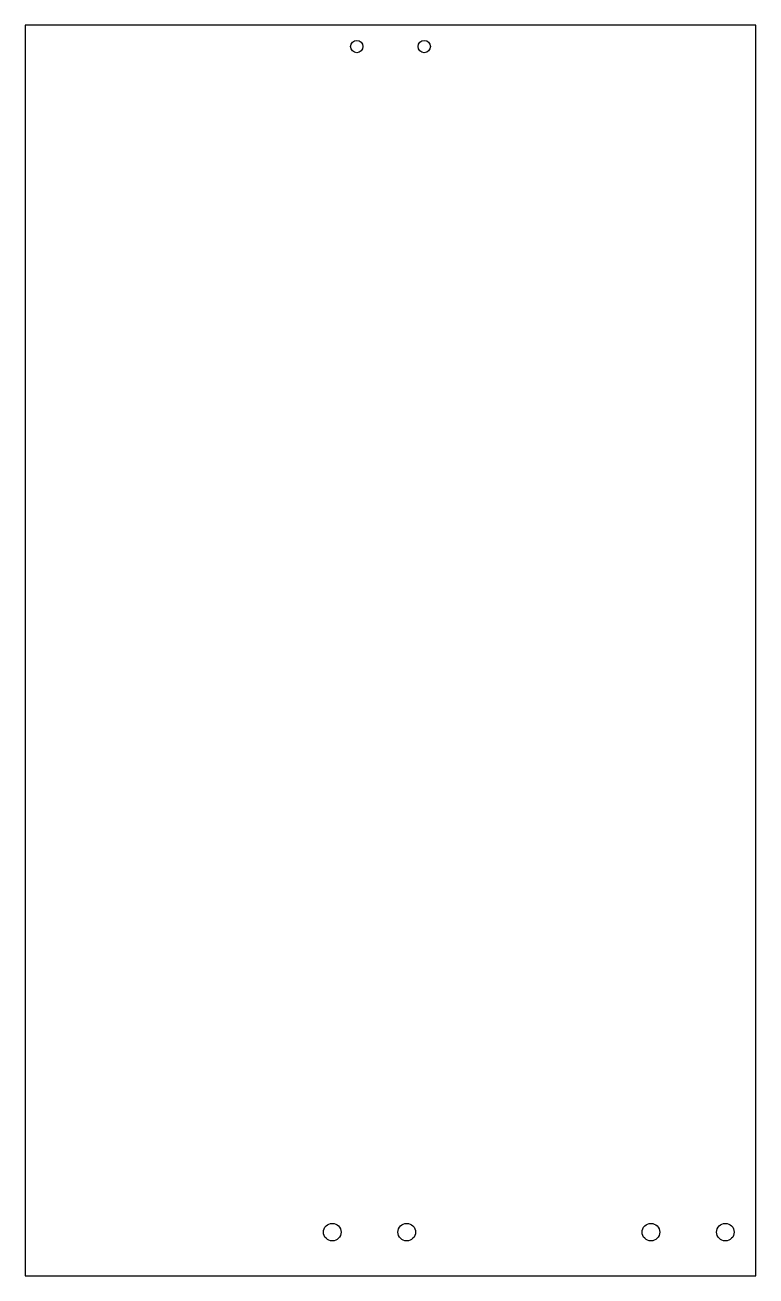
# Model space of a CAD drawing. Header units: millimetres. Extents: x 11 to 286, y -647 to -176.
import ezdxf

# ---------------------------------------------------------------- set-up
doc = ezdxf.new("R2010")
doc.units = ezdxf.units.MM
doc.layers.get('0').update_dxf_attribs({"linetype": 'CONTINUOUS'})

msp = doc.modelspace()

# ---------------------------------------------------------------- linework, layer by layer
msp.add_lwpolyline([(286.29, -646.99), (286.29, -176.49), (11.49, -176.49), (11.49, -646.99)], close=True)
for centre, radius in [((136.19, -184.61), 2.3), ((161.59, -184.61), 2.3), ((126.99, -630.49), 3.3), ((154.99, -630.49), 3.3), ((246.79, -630.49), 3.3), ((274.79, -630.49), 3.3)]:
    msp.add_circle(centre, radius)

doc.saveas('drawing.dxf')
